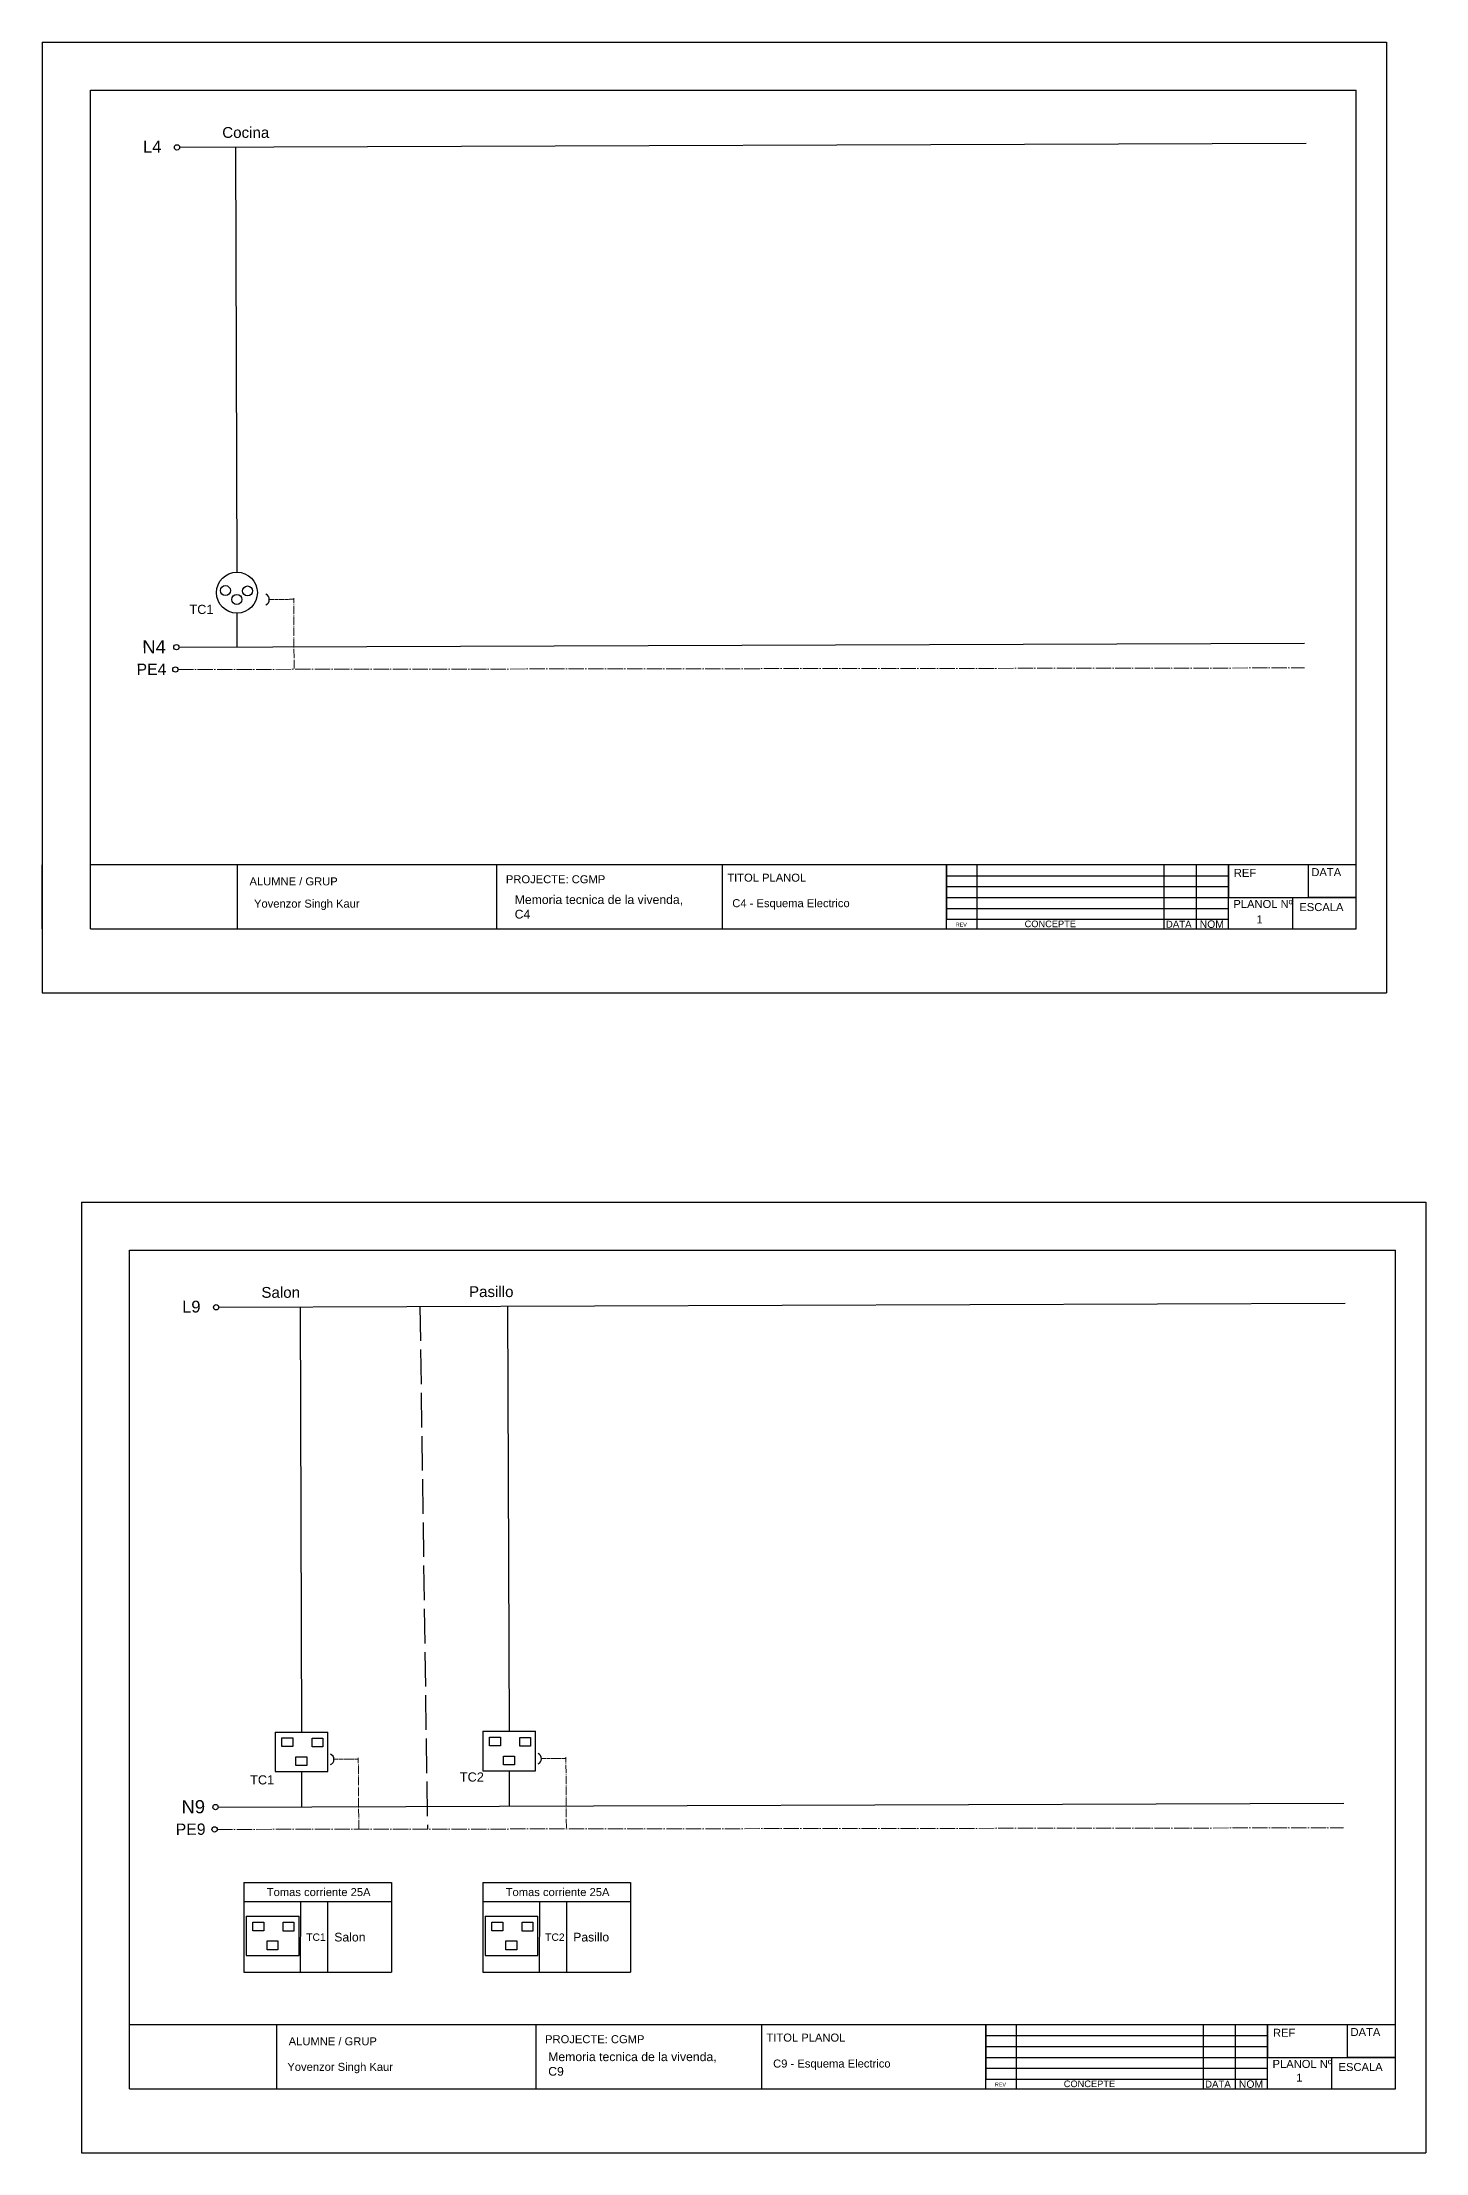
# Model space of a CAD drawing. Header units: millimetres. Extents: x 2377 to 4712, y -254 to 3188.
# Drawn here: x 2856 to 3288, y -254 to 406 of the extents above; entities that cross this region are included whole.
import ezdxf

# ---------------------------------------------------------------- set-up
doc = ezdxf.new("R2010")
doc.units = ezdxf.units.MM
doc.linetypes.add('ACAD_ISO02W100', pattern=[15, 12, -3])
doc.linetypes.add('ACAD_ISO04W100', pattern=[30, 24, -3, 0, -3])
doc.layers.add('Neutro', color=7, linetype='Continuous', true_color=0x2776bb)
doc.layers.add('Tierra', color=7, linetype='Continuous', true_color=0x58ba48)
doc.styles.get("Standard").update_dxf_attribs({"font": 'arial.ttf'})

msp = doc.modelspace()

# ---------------------------------------------------------------- linework, layer by layer
at = {"transparency": 33554687}
for p, q in [((2856.22, 405.75), (3276.22, 405.75)), ((2856.22, 405.75), (2856.22, 108.75)), ((3276.22, 405.75), (3276.22, 108.75)), ((3276.22, 405.75), (3276.22, 390.75)), ((2871.27, 128.75), (2871.27, 390.75)), ((2871.27, 390.75), (3266.76, 390.75)), ((3266.76, 128.75), (3266.76, 390.75)), ((2899.23, 372.96), (3251.07, 374.2)), ((2916.58, 373.02), (2917.05, 240.17)), ((2856.22, 128.75), (2856.22, 148.75)), ((3266.76, 148.75), (2871.27, 148.75)), ((2917.27, 128.75), (2917.27, 148.75)), ((2998.27, 128.75), (2998.27, 148.75)), ((3068.77, 128.75), (3068.77, 148.75)), ((3138.77, 128.75), (3138.77, 148.75)), ((3138.77, 148.75), (3138.77, 145.35)), ((3138.77, 145.35), (3226.78, 145.35)), ((3138.77, 145.35), (3138.77, 141.95)), ((3148.33, 128.75), (3148.33, 148.75)), ((3206.78, 128.75), (3206.78, 148.75)), ((3216.78, 128.75), (3216.78, 148.75)), ((3226.78, 128.75), (3226.78, 148.75)), ((3226.78, 148.75), (3226.78, 138.55)), ((3251.8, 138.55), (3251.8, 148.75)), ((3266.76, 128.75), (3266.76, 148.75)), ((3138.77, 141.95), (3226.78, 141.95)), ((3138.77, 141.95), (3138.77, 138.55)), ((3138.77, 138.55), (3226.78, 138.55)), ((3138.77, 138.55), (3138.77, 135.15)), ((3226.78, 138.55), (3266.76, 138.55)), ((3226.78, 138.55), (3246.77, 138.55)), ((3246.77, 138.55), (3246.77, 128.75)), ((3266.76, 138.55), (3251.8, 138.55)), ((3138.77, 135.15), (3138.77, 131.75)), ((3138.77, 135.15), (3226.78, 135.15)), ((2871.27, 128.75), (2917.27, 128.75)), ((2917.27, 128.75), (2998.27, 128.75)), ((2998.27, 128.75), (3068.77, 128.75)), ((3068.77, 128.75), (3138.77, 128.75)), ((3138.77, 131.75), (3226.78, 131.75)), ((3138.77, 128.75), (3148.33, 128.75)), ((3148.33, 128.75), (3206.78, 128.75)), ((3206.78, 128.75), (3216.78, 128.75)), ((3216.78, 128.75), (3226.78, 128.75)), ((3226.78, 128.75), (3246.77, 128.75)), ((3246.77, 128.75), (3266.76, 128.75)), ((2856.22, 108.75), (3276.22, 108.75)), ((2868.46, 43.37), (3288.46, 43.37)), ((2868.46, 43.37), (2868.46, -253.63)), ((3288.46, 43.37), (3288.46, -253.63)), ((2883.51, -233.63), (2883.51, 28.37)), ((2883.51, 28.37), (3279, 28.37)), ((3279, -233.63), (3279, 28.37)), ((2911.47, 10.58), (3263.31, 11.82)), ((2936.78, 10.67), (2937.24, -122.18)), ((3001.63, 10.9), (3002.1, -121.95)), ((2929, -122.18), (2929, -134.51)), ((2929, -122.18), (2945.49, -122.18)), ((2931.11, -124.02), (2934.5, -124.02)), ((2931.11, -126.74), (2931.11, -124.02)), ((2934.5, -124.02), (2934.5, -126.74)), ((2940.54, -124.11), (2943.92, -124.11)), ((2940.54, -126.82), (2940.54, -124.11)), ((2943.92, -124.11), (2943.92, -126.82)), ((2945.49, -134.51), (2945.49, -122.18)), ((2993.86, -121.95), (2993.86, -134.28)), ((2993.86, -121.95), (3010.35, -121.95)), ((2995.97, -123.79), (2999.35, -123.79)), ((2995.97, -126.51), (2995.97, -123.79)), ((2999.35, -123.79), (2999.35, -126.51)), ((3005.39, -123.88), (3008.78, -123.88)), ((3005.39, -126.59), (3005.39, -123.88)), ((3008.78, -123.88), (3008.78, -126.59)), ((3010.35, -134.28), (3010.35, -121.95)), ((2934.5, -126.74), (2931.11, -126.74)), ((2935.5, -129.93), (2938.88, -129.93)), ((2935.5, -132.65), (2935.5, -129.93)), ((2938.88, -129.93), (2938.88, -132.65)), ((2943.92, -126.82), (2940.54, -126.82)), ((2999.35, -126.51), (2995.97, -126.51)), ((3000.36, -129.7), (3003.74, -129.7)), ((3000.36, -132.42), (3000.36, -129.7)), ((3003.74, -129.7), (3003.74, -132.42)), ((3008.78, -126.59), (3005.39, -126.59)), ((2929, -134.51), (2945.49, -134.51)), ((2938.88, -132.65), (2935.5, -132.65)), ((2993.86, -134.28), (3010.35, -134.28)), ((3003.74, -132.42), (3000.36, -132.42)), ((2919.24, -169.23), (2965.32, -169.23)), ((2919.24, -169.23), (2919.24, -175.13)), ((2965.32, -169.23), (2965.32, -175.13)), ((2993.88, -169.23), (3039.96, -169.23)), ((2993.88, -169.23), (2993.88, -175.13)), ((3039.96, -169.23), (3039.96, -175.13)), ((2919.24, -175.13), (2919.24, -197.2)), ((2919.24, -175.13), (2965.32, -175.13)), ((2936.93, -197.2), (2937.03, -175.13)), ((2945.34, -175.13), (2945.34, -197.2)), ((2965.32, -175.13), (2965.32, -197.2)), ((2993.88, -175.13), (2993.88, -197.2)), ((2993.88, -175.13), (3039.96, -175.13)), ((3011.57, -197.2), (3011.67, -175.13)), ((3019.98, -175.13), (3019.98, -197.2)), ((3039.96, -175.13), (3039.96, -197.2)), ((2919.96, -179.71), (2919.96, -192.03)), ((2919.96, -179.71), (2936.45, -179.71)), ((2922.07, -181.55), (2925.46, -181.55)), ((2922.07, -184.27), (2922.07, -181.55)), ((2925.46, -184.27), (2922.07, -184.27)), ((2925.46, -181.55), (2925.46, -184.27)), ((2931.5, -181.63), (2934.88, -181.63)), ((2931.5, -184.35), (2931.5, -181.63)), ((2934.88, -184.35), (2931.5, -184.35)), ((2934.88, -181.63), (2934.88, -184.35)), ((2936.45, -192.03), (2936.45, -179.71)), ((2994.6, -179.71), (2994.6, -192.03)), ((2994.6, -179.71), (3011.09, -179.71)), ((2996.71, -181.55), (3000.09, -181.55)), ((2996.71, -184.27), (2996.71, -181.55)), ((3000.09, -184.27), (2996.71, -184.27)), ((3000.09, -181.55), (3000.09, -184.27)), ((3006.13, -181.63), (3009.52, -181.63)), ((3006.13, -184.35), (3006.13, -181.63)), ((3009.52, -184.35), (3006.13, -184.35)), ((3009.52, -181.63), (3009.52, -184.35)), ((3011.09, -192.03), (3011.09, -179.71)), ((2926.46, -187.46), (2929.84, -187.46)), ((2926.46, -190.18), (2926.46, -187.46)), ((2929.84, -190.18), (2926.46, -190.18)), ((2929.84, -187.46), (2929.84, -190.18)), ((3001.1, -187.46), (3004.48, -187.46)), ((3001.1, -190.18), (3001.1, -187.46)), ((3004.48, -190.18), (3001.1, -190.18)), ((3004.48, -187.46), (3004.48, -190.18)), ((2919.24, -197.2), (2965.32, -197.2)), ((2919.96, -192.03), (2936.45, -192.03)), ((2993.88, -197.2), (3039.96, -197.2)), ((2994.6, -192.03), (3011.09, -192.03)), ((3279, -213.63), (2883.51, -213.63)), ((2929.51, -233.63), (2929.51, -213.63)), ((3010.51, -233.63), (3010.51, -213.63)), ((3081.01, -233.63), (3081.01, -213.63)), ((3151.01, -233.63), (3151.01, -213.63)), ((3151.01, -213.63), (3151.01, -217.03)), ((3151.01, -217.03), (3239.02, -217.03)), ((3151.01, -217.03), (3151.01, -220.43)), ((3160.57, -233.63), (3160.57, -213.63)), ((3219.02, -233.63), (3219.02, -213.63)), ((3229.02, -233.63), (3229.02, -213.63)), ((3239.02, -233.63), (3239.02, -213.63)), ((3239.02, -213.63), (3239.02, -223.83)), ((3264.04, -223.83), (3264.04, -213.63)), ((3279, -233.63), (3279, -213.63)), ((3151.01, -220.43), (3239.02, -220.43)), ((3151.01, -220.43), (3151.01, -223.83)), ((3151.01, -223.83), (3239.02, -223.83)), ((3151.01, -223.83), (3151.01, -227.23)), ((3239.02, -223.83), (3279, -223.83)), ((3239.02, -223.83), (3259.01, -223.83)), ((3259.01, -223.83), (3259.01, -233.63)), ((3279, -223.83), (3264.04, -223.83)), ((3151.01, -227.23), (3151.01, -230.63)), ((3151.01, -227.23), (3239.02, -227.23)), ((3151.01, -230.63), (3239.02, -230.63)), ((2883.51, -233.63), (2929.51, -233.63)), ((2929.51, -233.63), (3010.51, -233.63)), ((3010.51, -233.63), (3081.01, -233.63)), ((3081.01, -233.63), (3151.01, -233.63)), ((3151.01, -233.63), (3160.57, -233.63)), ((3160.57, -233.63), (3219.02, -233.63)), ((3219.02, -233.63), (3229.02, -233.63)), ((3229.02, -233.63), (3239.02, -233.63)), ((3239.02, -233.63), (3259.01, -233.63)), ((3259.01, -233.63), (3279, -233.63)), ((2868.46, -253.63), (3288.46, -253.63))]:
    msp.add_line(p, q, dxfattribs=at)
at = {"linetype": 'ACAD_ISO02W100', "ltscale": 0.9, "transparency": 33554687}
msp.add_line((2974.22, 10.8), (2976.56, -152.49), dxfattribs=at)
at = {"transparency": 33554687}
for centre, radius in [((2898.33, 372.9), 0.83), ((2917.05, 233.78), 6.39), ((2913.47, 234.43), 1.56), ((2917.03, 231.67), 1.56), ((2920.37, 234.31), 1.56), ((2910.56, 10.52), 0.83)]:
    msp.add_circle(centre, radius, dxfattribs=at)
at = {"layer": 'Neutro', "transparency": 33554687}
for p, q in [((2917.05, 227.4), (2917.05, 216.73)), ((3250.6, 217.9), (2898.97, 216.66)), ((2937.24, -134.51), (2937.24, -145.62)), ((3002.1, -134.28), (3002.1, -145.39)), ((3262.83, -144.48), (2911.2, -145.71))]:
    msp.add_line(p, q, dxfattribs=at)
for centre in [(2898.14, 216.75), (2910.37, -145.63)]:
    msp.add_circle(centre, 0.83, dxfattribs=at)
at = {"layer": 'Tierra', "linetype": 'ACAD_ISO04W100', "lineweight": 15, "ltscale": 0.05, "transparency": 33554687}
for p, q in [((2934.78, 231.7), (2927.28, 231.67)), ((2954.97, -130.65), (2947.47, -130.68)), ((3019.83, -130.42), (3012.33, -130.46))]:
    msp.add_line(p, q, dxfattribs=at)
at = {"layer": 'Tierra', "linetype": 'ACAD_ISO04W100', "lineweight": 15, "ltscale": 0.11, "transparency": 33554687}
for p, q in [((2934.92, 210.05), (2934.78, 232.1)), ((2955.11, -152.3), (2954.97, -130.25)), ((3019.97, -152.08), (3019.83, -130.02))]:
    msp.add_line(p, q, dxfattribs=at)
at = {"layer": 'Tierra', "color": 85, "linetype": 'ACAD_ISO04W100', "lineweight": 15, "ltscale": 0.2, "true_color": 0x58ba48, "transparency": 33554687}
for p, q in [((2898.67, 209.78), (3250.54, 210.27)), ((2910.91, -152.6), (3262.78, -152.11))]:
    msp.add_line(p, q, dxfattribs=at)
at = {"layer": 'Tierra', "transparency": 33554687}
for centre in [(2897.84, 209.77), (2910.08, -152.6)]:
    msp.add_circle(centre, 0.83, dxfattribs=at)
for centre in [(2925.36, 231.62), (2945.55, -130.73), (3010.41, -130.51)]:
    msp.add_arc(centre, 1.81, 294.98925, 65.01075, dxfattribs=at)

# ---------------------------------------------------------------- texts
at = {"transparency": 33554687, "attachment_point": 1}
for s, width, gutter_width, heights, insert, char_height in [('Cocina', 84.2878, 16.88, [0], (2912.47, 379.24), 3.377), ('TC1', 51.0022, 14.23, [0], (2902.22, 229.98), 2.846), ('PROJECTE: CGMP', 37.0564, 12.5, [0], (3001.08, 145.49), 2.5), ('TITOL PLANOL', 34.1105, 12.5, [0], (3070.25, 145.99), 2.5), ('REF', 14.591, 12.5, [0], (3228.49, 147.49), 2.5), ('DATA', 13.3924, 12.5, [0], (3252.71, 147.72), 2.5), ('ALUMNE / GRUP', 48.2644, 12.5, [0], (2920.98, 144.83), 2.5), ('C4 - Esquema Electrico', 63.5407, 12.5, [0], (3071.8, 138.02), 2.5), ('PLANOL Nº', 23.5912, 12.5, [4.44], (3228.35, 137.76), 2.5), ('1', 63.5407, 12.5, [0], (3235.56, 132.95), 2.5), ('ESCALA', 18.9792, 12.5, [0], (3248.96, 136.8), 2.5), ('REV', 3.8206, 6.05, [0], (3141.61, 130.67), 1.209), ('CONCEPTE', 3.309, 10.34, [0], (3163.13, 131.33), 2.068), ('DATA', 8.5845, 10.78, [0], (3207.26, 131.28), 2.155), ('NOM', 9.2865, 11.66, [0], (3217.82, 131.38), 2.331), ('Salon', 84.2878, 16.88, [0], (2924.7, 16.86), 3.377), ('Pasillo', 84.2878, 16.88, [0], (2989.56, 17.09), 3.377), ('TC1', 51.0022, 14.23, [0], (2921.17, -135.7), 2.846), ('TC2', 51.0022, 14.23, [0], (2986.69, -134.8), 2.846), ('Tomas corriente 25A', 62.5304, 12.5, [0], (2926.38, -170.93), 2.5), ('Tomas corriente 25A', 62.5304, 12.5, [0], (3001.02, -170.93), 2.5), ('TC1', 41.2747, 11.51, [0], (2938.71, -185.11), 2.303), ('Salon', 68.2119, 13.66, [0], (2947.46, -184.88), 2.733), ('TC2', 41.2747, 11.51, [0], (3013.35, -185.11), 2.303), ('Pasillo', 68.2119, 13.66, [0], (3022.1, -184.88), 2.733), ('ALUMNE / GRUP', 48.2644, 12.5, [0], (2933.22, -217.55), 2.5), ('PROJECTE: CGMP', 37.0564, 12.5, [0], (3013.32, -216.89), 2.5), ('TITOL PLANOL', 34.1105, 12.5, [0], (3082.49, -216.39), 2.5), ('REF', 14.591, 12.5, [0], (3240.73, -214.89), 2.5), ('DATA', 13.3924, 12.5, [0], (3264.95, -214.65), 2.5), ('C9 - Esquema Electrico', 63.5407, 12.5, [0], (3084.57, -224.5), 2.5), ('PLANOL Nº', 23.5912, 12.5, [4.44], (3240.59, -224.62), 2.5), ('1', 63.5407, 12.5, [0], (3247.98, -228.91), 2.5), ('ESCALA', 18.9792, 12.5, [0], (3261.2, -225.58), 2.5), ('REV', 3.8206, 6.05, [0], (3153.85, -231.71), 1.209), ('CONCEPTE', 3.309, 10.34, [0], (3175.36, -231.05), 2.068), ('DATA', 8.5845, 10.78, [0], (3219.5, -231.1), 2.155), ('NOM', 9.2865, 11.66, [0], (3230.05, -231), 2.331)]:
    msp.add_mtext_dynamic_manual_height_columns(s, width=width, gutter_width=gutter_width, heights=heights, dxfattribs=dict(at, insert=insert, char_height=char_height))
at = {"ltscale": 5, "transparency": 33554687, "char_height": 3.689, "attachment_point": 1, "rotation": 0.19898}
for s, insert in [('L4', (2887.7, 374.94)), ('L9', (2899.94, 12.56))]:
    msp.add_mtext_dynamic_manual_height_columns(s, width=22.6485, gutter_width=18.45, heights=[0], dxfattribs=dict(at, insert=insert))
at = {"transparency": 33554687, "attachment_point": 1}
for s, insert, char_height, width in [('Memoria tecnica de la vivenda,\\PC4', (3003.83, 139.25), 2.7327, 53.673), ('Yovenzor Singh Kaur\\P', (2922.39, 137.89), 2.5, 34.6944), ('Memoria tecnica de la vivenda,\\PC9', (3014.3, -222.26), 2.7327, 53.673), ('Yovenzor Singh Kaur\\P', (2932.81, -225.53), 2.5, 34.6944)]:
    msp.add_mtext(s, dxfattribs=dict(at, insert=insert, char_height=char_height, width=width))
at = {"layer": 'Neutro', "ltscale": 5, "transparency": 33554687, "char_height": 4.123, "attachment_point": 1, "rotation": 0.19898}
for s, insert in [('N4', (2887.49, 218.9)), ('N9', (2899.73, -143.47))]:
    msp.add_mtext_dynamic_manual_height_columns(s, width=25.3099, gutter_width=20.61, heights=[4.26], dxfattribs=dict(at, insert=insert))
at = {"layer": 'Tierra', "ltscale": 5, "transparency": 33554687, "char_height": 3.53, "attachment_point": 1, "rotation": 0.19898}
for s, insert in [('PE4', (2885.69, 211.6)), ('PE9', (2897.93, -150.78))]:
    msp.add_mtext_dynamic_manual_height_columns(s, width=21.6717, gutter_width=17.65, heights=[3.65], dxfattribs=dict(at, insert=insert))

doc.saveas('drawing.dxf')
